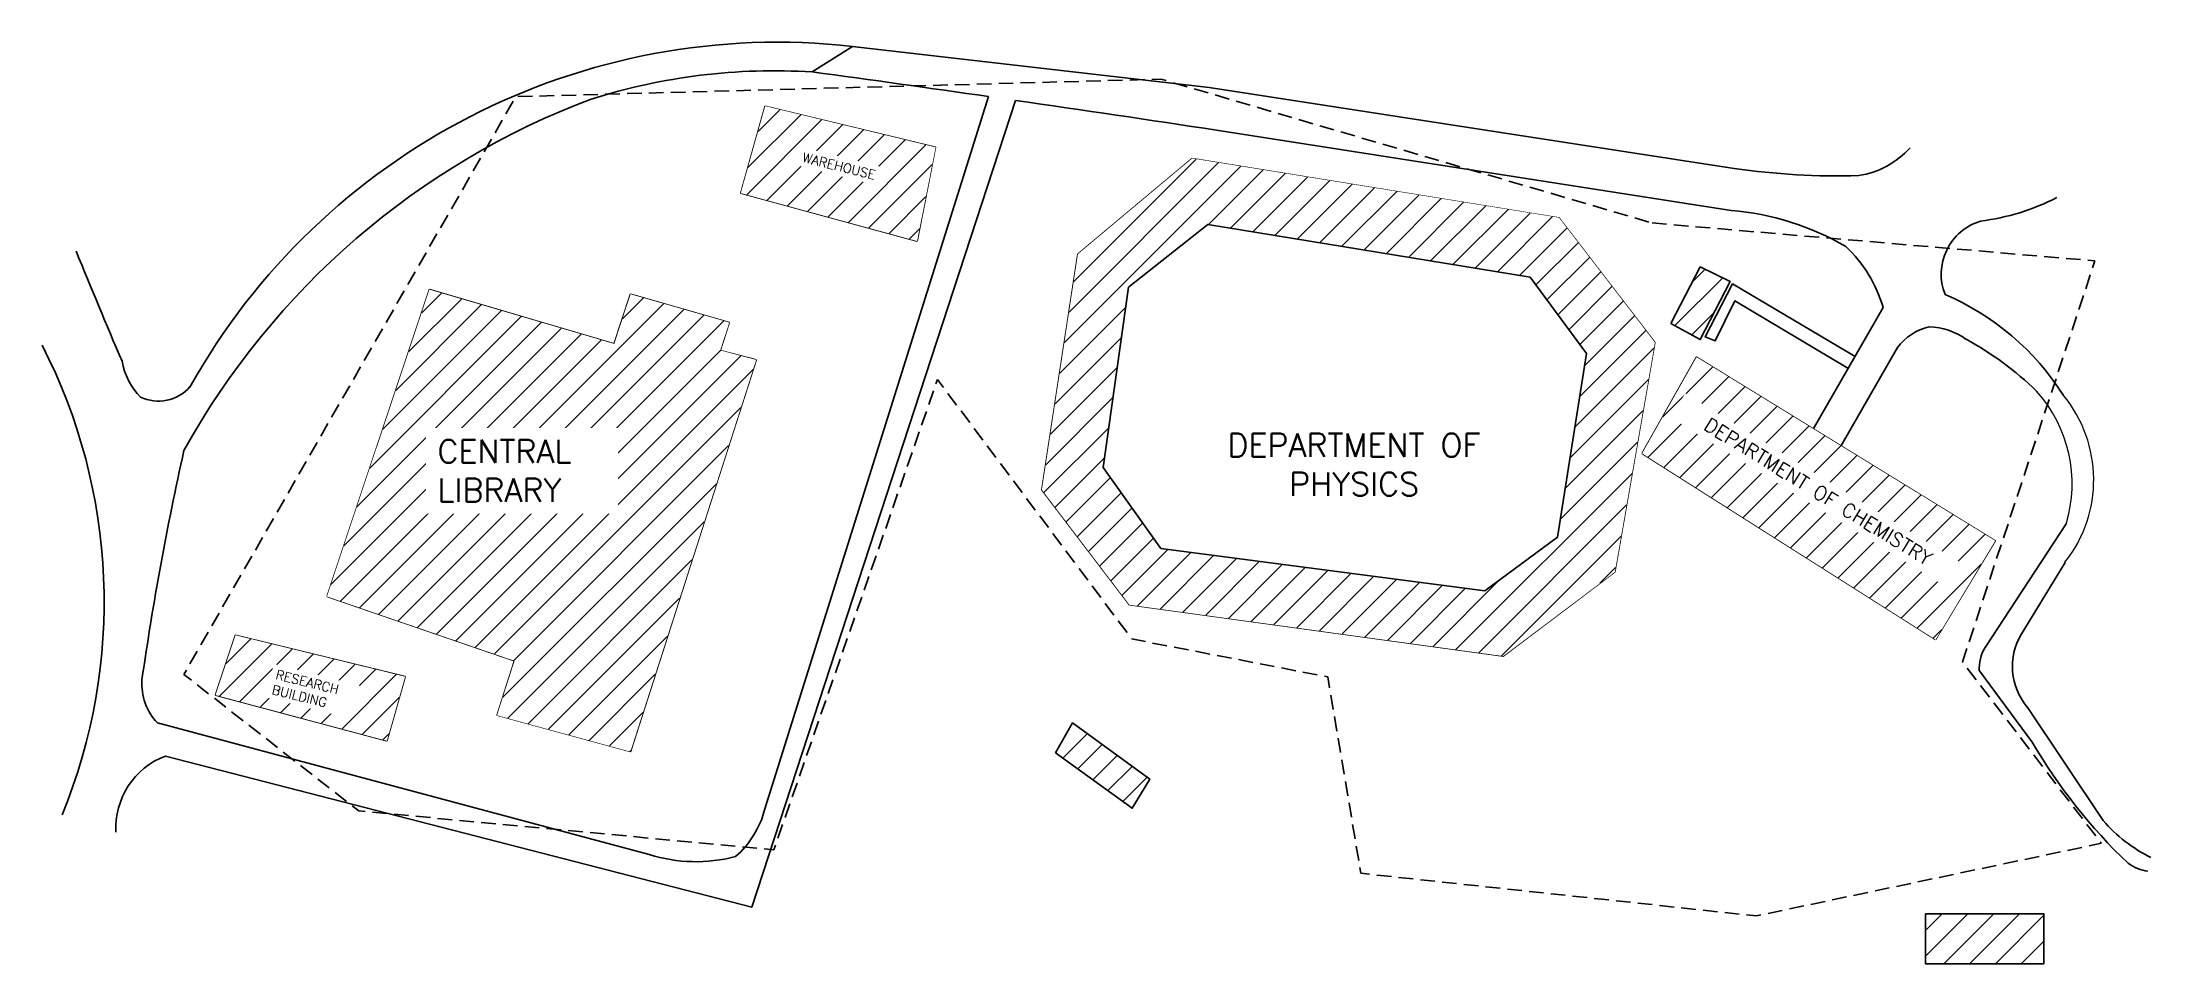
# Model space of a CAD drawing. Header units: metres. Extents: x 626889 to 627251, y 3063192 to 3063350.
import ezdxf

# ---------------------------------------------------------------- set-up
doc = ezdxf.new("R2010")
doc.units = ezdxf.units.M
doc.set_wipeout_variables(frame=1)
doc.linetypes.add('DASHED', pattern=[0.75, 0.5, -0.25])
for name, color, linetype, lineweight in [('1', 40, 'Continuous', 30), ('3', 40, 'Continuous', 30), ('buildings', 7, 'Continuous', 30)]:
    doc.layers.add(name, color=color, linetype=linetype, lineweight=lineweight)
doc.layers.add('2', color=40, linetype='Continuous')
doc.layers.add('C-TOPO', color=7, linetype='Continuous')
doc.styles.get("Standard").update_dxf_attribs({"font": 'simplex.shx'})
pattern_1 = [(45, (7524.978, 36758.3044), (-2.218123262, 2.218123262), [])]

msp = doc.modelspace()

# ---------------------------------------------------------------- hatches: boundary and pattern name
at = {"layer": '3'}
h = msp.add_hatch(dxfattribs=at)
h.set_pattern_fill('ANSI31', color=256)
h.paths.add_polyline_path([(627168.6, 3063302.13), (627173.64, 3063311.82), (627178.75, 3063309.34), (627173.64, 3063299.35)])

# ---------------------------------------------------------------- linework, layer by layer
at = {"layer": '1'}
for p, q in [((627089.45, 3063342.59, -5225.25), (627179.47, 3063328.71, -5225.25)), ((627011.02, 3063202.02, -5225.25), (627056.24, 3063340.37, -5225.25)), ((627013.25, 3063218.9, -5225.25), (627051.6, 3063341.04, -5225.25)), ((627090.7, 3063335.26, -5225.25), (627178.94, 3063321.49, -5225.25)), ((627204.99, 3063304.88, -5225.25), (627193.04, 3063284.02, -5225.25)), ((627197.76, 3063281.05, -5225.25), (627207.48, 3063297.97, -5225.25)), ((627236.4, 3063267.73, -5225.25), (627222.5, 3063246.53, -5225.25)), ((627236.2, 3063261.15, -5225.25), (627228.67, 3063248.8, -5225.25)), ((627221.51, 3063242.57, -5225.25), (627230.59, 3063230.29, -5225.25)), ((627229.7, 3063236.35, -5225.25), (627242.75, 3063216.88, -5225.25)), ((626909.08, 3063233.62, -5225.25), (626993.41, 3063211.05, -5225.25)), ((626910.46, 3063227.94, -5225.25), (627011.02, 3063202.02, -5225.25))]:
    msp.add_line(p, q, dxfattribs=at)
at = {"layer": '1', "elevation": -5225.25, "flags": 128}
for points in [[(627013.3, 3063339.39), (627042.52, 3063332.33), (627039.34, 3063316.25), (627009.11, 3063324.47), (627013.3, 3063339.39)], [(627086.53, 3063330.42), (627149.42, 3063320.26), (627165.87, 3063298.86), (627159, 3063259.5), (627139.85, 3063245.08), (627075.77, 3063253.87), (627060.75, 3063273.6), (627066.93, 3063314.02), (627086.53, 3063330.42)], [(626922.47, 3063248.65), (626919.05, 3063238.4), (626948.41, 3063230.56), (626951.54, 3063241.55), (626922.47, 3063248.65)]]:
    msp.add_lwpolyline(points, dxfattribs=at)
for points in [[(626938.15, 3063255.3), (626955.71, 3063307.92), (626987.42, 3063298.61), (626990.21, 3063307.13), (627007.13, 3063302.28), (627005.57, 3063297.51), (627011.74, 3063295.87), (626990.17, 3063228.69), (626967.31, 3063234.92), (626970.32, 3063244.26)], [(627214.01, 3063247.9), (627163.69, 3063279.83), (627173.02, 3063296.34), (627224.23, 3063264.86)]]:
    msp.add_lwpolyline(points, close=True, dxfattribs=at)
at = {"layer": '1'}
for centre, radius, start, end in [((626453.91, 3059162.58, -5225.25), 4220.99, 81.32299, 81.79585), ((627198.44, 3063342.46, -5225.25), 15.18, 279.0851, 317.646), ((627197.39, 3063452.09, -5225.25), 124.67, 261.7365, 271.5832), ((627175.05, 3063274.7, -5225.25), 46.96, 59.8676, 85.2486), ((627216.63, 3063359.48, -5225.25), 40.14, 277.2692, 296.9399), ((627224.43, 3063310.58, -5225.25), 9.47, 106.6794, 201.6237), ((628927, 3064152.4, -5225.25), 2197.87, 202.40977, 202.94315), ((627182.88, 3063298.54, -5225.25), 23, 16.0047, 46.7912), ((627197.78, 3063265.59, -5225.25), 45.18, 32.3881, 66.7362), ((627215.07, 3063292.35, -5225.25), 9.44, 103.3083, 143.4716), ((627212.59, 3063290.13, -5225.25), 11.41, 54.3029, 88.4598), ((627193.14, 3063251.24, -5225.25), 54.78, 45.8212, 61.5357), ((626915.08, 3063297.94, -5225.25), 12.3, 190.7939, 223.5223), ((626909.21, 3063296.11, -5225.25), 7.3, 245.3914, 318.0077), ((627238.07, 3063243.31, -5225.25), 10.89, 149.7006, 219.7708), ((627228.24, 3063242.98, -5225.25), 6.75, 148.3398, 183.563), ((627311.99, 3063277.9, -5225.25), 94.3, 210.3214, 226.453), ((626997.44, 3063222.97, -5225.25), 16.33, 311.2241, 345.5438), ((627262.26, 3063233.64, -5225.25), 25.72, 220.6577, 243.8381), ((627001.43, 3063236.53, -5225.25), 26.71, 252.5327, 284.6887), ((627251.46, 3063215.79, -5225.25), 7.66, 234.6132, 262.2607)]:
    msp.add_arc(centre, radius, start, end, dxfattribs=at)
at = {"layer": '2'}
for centre, radius, start, end in [((627213.66, 3063274.62, -5225.25), 23.76, 343.1369, 42.0016), ((627218.33, 3063275.31, -5225.25), 22.79, 321.6099, 39.4518)]:
    msp.add_arc(centre, radius, start, end, dxfattribs=at)
at = {"layer": '3'}
for p, q in [((627028.29, 3063349.64, -5225.25), (627021.37, 3063345.25, -5225.25)), ((627028.29, 3063349.64, -5225.25), (627089.45, 3063342.59, -5225.25)), ((627212.59, 3063200.9, 1317.17), (627212.25, 3063200.9, 1317.18)), ((627212.25, 3063200.9, 1317.18), (627212.25, 3063200.9, 1317.18)), ((627212.25, 3063200.9, 1317.18), (627212.25, 3063200.68, 1317.16))]:
    msp.add_line(p, q, dxfattribs=at)
at = {"layer": '3', "flags": 128}
msp.add_lwpolyline([(627198.95, 3063294.48), (627179.6, 3063306), (627176.22, 3063299.13), (627174.48, 3063299.82), (627179.18, 3063308.9), (627200.2, 3063296.44)], dxfattribs=at)
at = {"layer": '3', "elevation": -5225.25}
for points in [[(626892.71, 3063217.84, 0.219494), (626889.3, 3063298.37)], [(626913.61, 3063280.35, 0.018711), (626906.41, 3063240.98, 0.211329), (626909.08, 3063233.62)], [(626910.46, 3063227.94, 0.327251), (626901.96, 3063214.89)]]:
    msp.add_lwpolyline(points, format="xyb", dxfattribs=at)
at = {"layer": '3'}
for centre, radius, start, end in [((627015.46, 3063234.83, -5225.25), 115.52, 83.6212, 150.7814), ((627014.91, 3063241.2, -5225.25), 104.25, 86.4451, 107.5699), ((627030.72, 3063215.18, -5225.25), 134.03, 110.6589, 150.9051)]:
    msp.add_arc(centre, radius, start, end, dxfattribs=at)
at = {"layer": 'buildings', "flags": 128}
msp.add_lwpolyline([(627168.6, 3063302.13), (627173.64, 3063311.82), (627178.75, 3063309.34), (627173.64, 3063299.35), (627168.6, 3063302.13)], dxfattribs=at)
at = {"layer": 'buildings', "elevation": -5225.25, "flags": 128}
for points in [[(627063.1, 3063228.5), (627066, 3063233.61), (627079.24, 3063223.99), (627076.23, 3063218.99), (627063.1, 3063228.5)], [(627212.59, 3063200.9), (627232.59, 3063200.9), (627232.59, 3063192.31), (627212.25, 3063192.31), (627212.25, 3063200.9)]]:
    msp.add_lwpolyline(points, dxfattribs=at)

# ---------------------------------------------------------------- next in the draw order: wipeouts: each hides what was drawn before it
for points in [[(627039.34, 3063316.25), (627042.52, 3063332.33), (627013.3, 3063339.39), (627009.11, 3063324.47)], [(627075.77, 3063253.87), (627060.75, 3063273.6), (627066.93, 3063314.02), (627086.53, 3063330.42), (627149.42, 3063320.26), (627165.87, 3063298.86), (627159, 3063259.5), (627139.85, 3063245.08)], [(626938.15, 3063255.3), (626955.71, 3063307.92), (626987.42, 3063298.61), (626990.21, 3063307.13), (627007.13, 3063302.28), (627005.57, 3063297.51), (627011.74, 3063295.87), (626990.17, 3063228.69), (626967.31, 3063234.92), (626970.32, 3063244.26)]]:
    msp.add_wipeout(points).translate(0, 0, -5225.25).dxf.layer = 'buildings'

# ---------------------------------------------------------------- next in the draw order: hatches: boundary and pattern name
at = {"layer": '2'}
h = msp.add_hatch(dxfattribs=at)
h.set_pattern_fill('ANSI31', color=256, scale=0.988)
h.set_pattern_definition(pattern_1)
h.paths.add_polyline_path([(627089.18, 3063319.07), (627144.5, 3063310.04), (627154.13, 3063296.94), (627149.17, 3063265.45), (627136.72, 3063256.26), (627081.17, 3063263.55), (627071.25, 3063277.44), (627075.6, 3063308.33)], flags=16)
h.paths.add_polyline_path([(627086.53, 3063330.42), (627149.42, 3063320.26), (627165.87, 3063298.86), (627159, 3063259.5), (627139.85, 3063245.08), (627075.77, 3063253.87), (627060.75, 3063273.6), (627066.93, 3063314.02)])
h.paths.add_polyline_path([(627013.3, 3063339.39), (627042.52, 3063332.33), (627039.34, 3063316.25), (627009.11, 3063324.47)])
h = msp.add_hatch(dxfattribs=at)
h.set_pattern_fill('ANSI31', color=256, scale=0.988)
h.set_pattern_definition(pattern_1)
h.paths.add_polyline_path([(626967.31, 3063234.92), (626990.17, 3063228.69), (627011.74, 3063295.87), (627005.57, 3063297.51), (627007.13, 3063302.28), (626990.21, 3063307.13), (626987.42, 3063298.61), (626955.71, 3063307.92), (626938.15, 3063255.3), (626970.32, 3063244.26)])

# ---------------------------------------------------------------- next in the draw order: linework, layer by layer
at = {"layer": '1'}
msp.add_arc((626453.91, 3059162.58, -5225.25), 4220.99, 81.85955, 82.27385, dxfattribs=at)
at = {"layer": 'buildings', "elevation": 1350, "flags": 128}
msp.add_lwpolyline([(627089.18, 3063319.07), (627144.5, 3063310.04), (627154.13, 3063296.94), (627149.17, 3063265.45), (627136.72, 3063256.26), (627081.17, 3063263.55), (627071.25, 3063277.44), (627075.6, 3063308.33), (627089.18, 3063319.07)], dxfattribs=at)

# ---------------------------------------------------------------- next in the draw order: texts
at = {"layer": '3', "insert": (627019.93, 3063331.43, 12305.7), "char_height": 1.6, "attachment_point": 1, "rotation": 345.9749, "bg_fill": 3, "box_fill_scale": 1.5, "bg_fill_color": 256, "bg_fill_transparency": 0}
msp.add_mtext_dynamic_manual_height_columns('WAREHOUSE', width=13.5451, gutter_width=1, heights=[0], dxfattribs=at)
at = {"layer": '3', "insert": (626957.1, 3063282.19, 1329), "char_height": 4, "attachment_point": 1, "bg_fill": 3, "box_fill_scale": 1.5, "bg_fill_color": 256, "bg_fill_transparency": 0}
msp.add_mtext_dynamic_manual_height_columns('CENTRAL LIBRARY', width=28.9275, gutter_width=1, heights=[0], dxfattribs=at)

# ---------------------------------------------------------------- next in the draw order: wipeouts: each hides what was drawn before it
for points in [[(627214.01, 3063247.9), (627163.69, 3063279.83), (627173.02, 3063296.34), (627224.23, 3063264.86)], [(626922.47, 3063248.65), (626919.05, 3063238.4), (626948.41, 3063230.56), (626951.54, 3063241.55)]]:
    msp.add_wipeout(points).translate(0, 0, -5225.25).dxf.layer = 'buildings'

# ---------------------------------------------------------------- next in the draw order: hatches: boundary and pattern name
at = {"layer": '2'}
h = msp.add_hatch(dxfattribs=at)
h.set_pattern_fill('ANSI31', color=256, scale=0.988)
h.set_pattern_definition(pattern_1)
h.paths.add_polyline_path([(627063.1, 3063228.5), (627066, 3063233.61), (627079.24, 3063223.99), (627076.23, 3063218.99)])
edge = h.paths.add_edge_path()
edge.add_line((627214.01, 3063247.9), (627163.69, 3063279.83))
edge.add_line((627163.69, 3063279.83), (627173.02, 3063296.34))
edge.add_line((627173.02, 3063296.34), (627224.23, 3063264.86))
edge.add_line((627224.23, 3063264.86), (627214.01, 3063247.9))
edge.add_line((627212.59, 3063200.9), (627232.59, 3063200.9))
edge.add_line((627232.59, 3063200.9), (627232.59, 3063192.31))
edge.add_line((627232.59, 3063192.31), (627212.25, 3063192.31))
edge.add_line((627212.25, 3063192.31), (627212.25, 3063200.9))
h = msp.add_hatch(dxfattribs=at)
h.set_pattern_fill('ANSI31', color=256, scale=0.988)
h.set_pattern_definition(pattern_1)
h.paths.add_polyline_path([(626922.47, 3063248.65), (626919.05, 3063238.4), (626948.41, 3063230.56), (626951.54, 3063241.55)])

# ---------------------------------------------------------------- next in the draw order: texts
at = {"layer": '3', "attachment_point": 1, "bg_fill": 3, "box_fill_scale": 1.5, "bg_fill_color": 256, "bg_fill_transparency": 0}
for s, width, heights, insert, char_height, rotation in [('\\pxqc;DEPARTMENT OF CHEMISTRY', 54.0376, [3.83], (627171.46, 3063288.47, 3931.95), 2.4, 328.4199), ('RESEARCH\\PBUILDING', 13.5451, [0], (626929.61, 3063242.75, 13632.7), 1.6, 345.9749)]:
    msp.add_mtext_dynamic_manual_height_columns(s, width=width, gutter_width=1, heights=heights, dxfattribs=dict(at, insert=insert, char_height=char_height, rotation=rotation))
at = {"layer": '3', "insert": (627087.26, 3063283.25, 7876.25), "char_height": 4, "attachment_point": 1, "bg_fill": 3, "box_fill_scale": 1.5, "bg_fill_color": 256, "bg_fill_transparency": 0}
msp.add_mtext_dynamic_manual_height_columns('\\pxqc;DEPARTMENT OF PHYSICS', width=54.0376, gutter_width=1, heights=[14.42], dxfattribs=at)

# ---------------------------------------------------------------- next in the draw order: linework, layer by layer
at = {"layer": 'C-TOPO', "color": 250, "linetype": 'DASHED', "lineweight": 30, "ltscale": 5, "elevation": -3919.02, "flags": 128}
msp.add_lwpolyline([(627165.38, 3063319.35), (627241.33, 3063312.85), (627218.62, 3063244.07), (627242.44, 3063212.97), (627183.29, 3063200.53), (627115.45, 3063207.83), (627109.77, 3063241.51), (627076.17, 3063248.01), (627042.84, 3063292.5), (627014.77, 3063211.87), (626943.59, 3063218.52), (626913.6, 3063241.93), (626970.53, 3063341.01), (627081.17, 3063344.01), (627165.38, 3063319.35)], dxfattribs=at)

doc.saveas('drawing.dxf')
